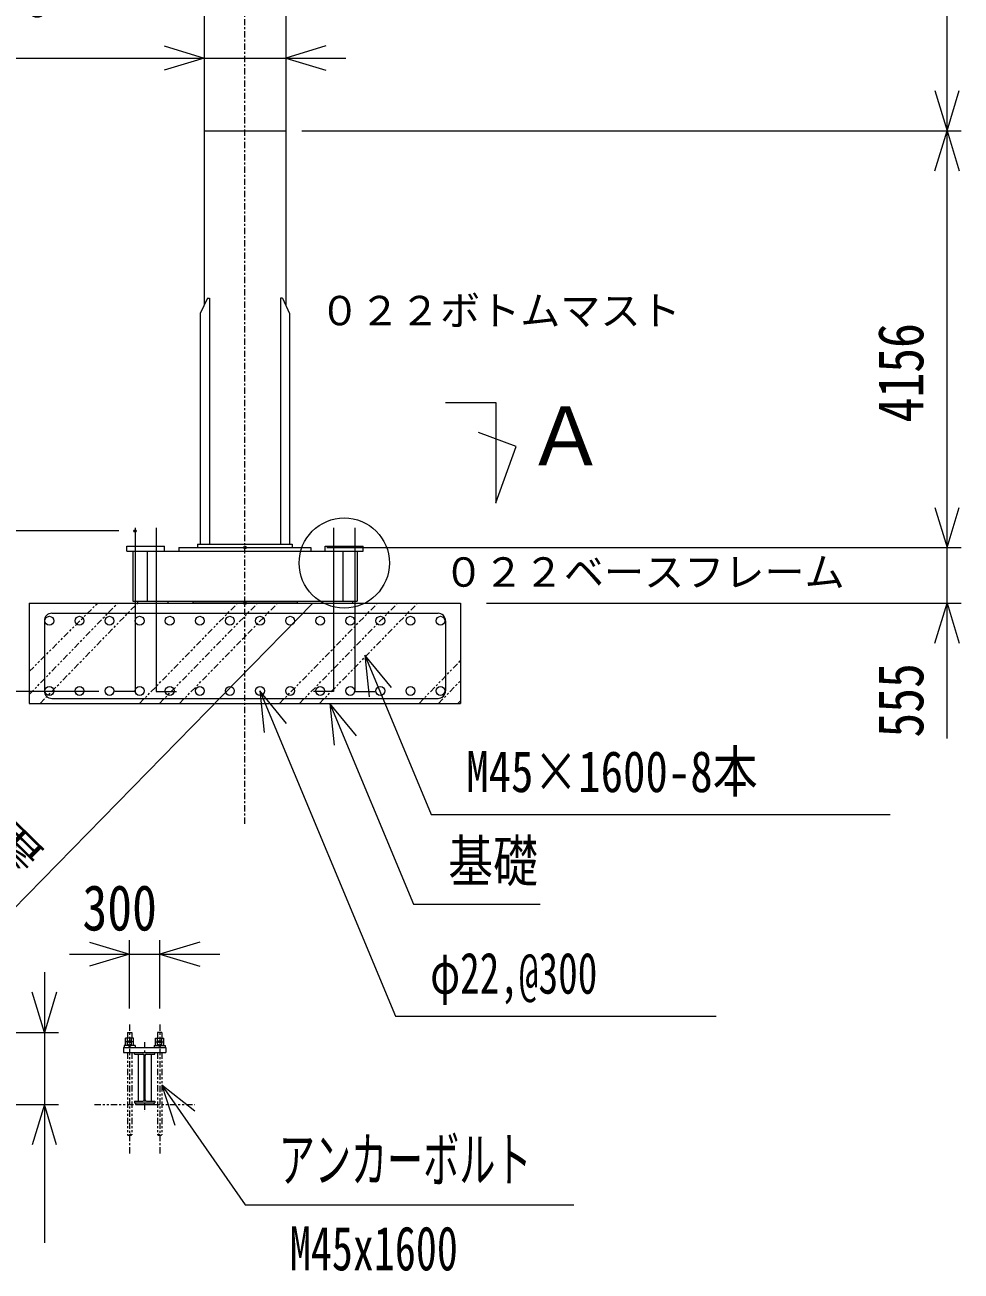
# Model space of a CAD drawing. Units: millimetres, scale not verified. Extents: x -205 to 103, y -154 to 143.
# Drawn here: x -63.4 to -16.7, y -104.1 to -42 of the extents above; entities that cross this region are included whole.
import ezdxf
from ezdxf.enums import TextEntityAlignment as Align

# ---------------------------------------------------------------- set-up
doc = ezdxf.new("R2010")
doc.units = ezdxf.units.MM
doc.header["$LTSCALE"] = 0.25
doc.header["$PDMODE"] = 32
doc.header["$PDSIZE"] = 0.125
doc.linetypes.add('USER2', pattern=[2, 1.25, -0.25, 0.25, -0.25])
doc.linetypes.add('USER3', pattern=[2.5, 1.25, -0.25, 0.25, -0.25, 0.25, -0.25])
doc.layers.add('0-0_SABU0', color=3, linetype='Continuous', lineweight=18)
doc.styles.add('ＭＳ ゴシック', font='')
doc.styles.get('ＭＳ ゴシック').set_extended_font_data('MS Gothic')

# ---------------------------------------------------------------- blocks, each defined once
blk = doc.blocks.new('D0')
at = {"layer": '0-0_SABU0', "color": 7}
blk.add_line((35.1969, 104.8895), (57.5889, 104.8895), dxfattribs=at)
for points in [[(48.5249, 105.4895), (50.5249, 104.8895), (48.5249, 104.2895)], [(56.5889, 105.4895), (54.5889, 104.8895), (56.5889, 104.2895)]]:
    blk.add_lwpolyline(points, dxfattribs=at)
at = {"layer": '0-0_SABU0', "color": 7, "style": 'ＭＳ ゴシック', "width": 0.8}
blk.add_text('φ812.8', height=2.273, dxfattribs=at).set_placement((34.7469, 106.2531), align=Align.BOTTOM_LEFT)
blk = doc.blocks.new('M0')
at = {"layer": '0-0_SABU0', "color": 7}
for p, q in [((0, 0), (3.3105, -7.95)), ((3.3105, -7.95), (26.1885, -7.95))]:
    blk.add_line(p, q, dxfattribs=at)
blk.add_lwpolyline([(1.3227, -1.6157), (0, 0), (0.2149, -2.077)], dxfattribs=at)
at = {"layer": '0-0_SABU0', "color": 7, "style": 'ＭＳ ゴシック', "width": 0.8}
blk.add_text('M45×1600-8本', height=2.053, dxfattribs=at).set_placement((5.0485, -7.45), align=Align.BOTTOM_LEFT)
blk = doc.blocks.new('M1')
at = {"layer": '0-0_SABU0', "color": 7}
for p, q in [((0, 0), (4.1641, -10)), ((4.1641, -10), (10.4821, -10))]:
    blk.add_line(p, q, dxfattribs=at)
blk.add_lwpolyline([(1.3227, -1.6157), (0, 0), (0.2149, -2.077)], dxfattribs=at)
at = {"layer": '0-0_SABU0', "color": 7, "style": 'ＭＳ ゴシック', "width": 0.8}
blk.add_text('基礎', height=2.053, dxfattribs=at).set_placement((5.9021, -9.5), align=Align.BOTTOM_LEFT)
blk = doc.blocks.new('M2')
at = {"layer": '0-0_SABU0', "color": 7}
for p, q in [((0, 0), (6.75, -16.21)), ((6.75, -16.21), (22.738, -16.21))]:
    blk.add_line(p, q, dxfattribs=at)
blk.add_lwpolyline([(1.3227, -1.6157), (0, 0), (0.2149, -2.077)], dxfattribs=at)
at = {"layer": '0-0_SABU0', "color": 7, "style": 'ＭＳ ゴシック', "width": 0.7}
blk.add_text('φ22,@300', height=2.053, dxfattribs=at).set_placement((8.488, -15.71), align=Align.BOTTOM_LEFT)
blk = doc.blocks.new('M3')
at = {"layer": '0-0_SABU0', "color": 7}
for p, q in [((0, 0), (4.145, -5.9668)), ((4.145, -5.9668), (20.525, -5.9668))]:
    blk.add_line(p, q, dxfattribs=at)
blk.add_lwpolyline([(1.6338, -1.3002), (0, 0), (0.6483, -1.9849)], dxfattribs=at)
at = {"layer": '0-0_SABU0', "color": 7, "style": 'ＭＳ ゴシック', "width": 0.6}
blk.add_text('アンカーボルト', height=2.199, dxfattribs=at).set_placement((5.825, -5.4668), align=Align.BOTTOM_LEFT)
blk = doc.blocks.new('D3')
at = {"layer": '0-0_SABU0', "color": 7}
for p, q in [((32.5569, 90.6095), (32.5569, 77.7095)), ((46.2769, 81.3095), (31.8569, 81.3095)), ((41.0069, 77.7095), (31.8569, 77.7095))]:
    blk.add_line(p, q, dxfattribs=at)
blk.add_lwpolyline([(33.1569, 83.3095), (32.5569, 81.3095), (31.9569, 83.3095)], dxfattribs=at)
blk.add_circle((32.5569, 77.7095), 0.25, dxfattribs=at)
blk.add_circle((32.5569, 77.7095), 0.25, dxfattribs=at)
at = {"layer": '0-0_SABU0', "color": 7, "style": 'ＭＳ ゴシック', "width": 0.8}
blk.add_text('720', height=2.273, rotation=90, dxfattribs=at).set_placement((32.0569, 84.3595), align=Align.BOTTOM_LEFT)
blk = doc.blocks.new('D4')
at = {"layer": '0-0_SABU0', "color": 7}
for p, q in [((41.0069, 77.7095), (31.8569, 77.7095)), ((32.5569, 77.7095), (32.5569, 65.5429)), ((45.2769, 73.3095), (31.8569, 73.3095))]:
    blk.add_line(p, q, dxfattribs=at)
blk.add_lwpolyline([(33.1569, 71.3095), (32.5569, 73.3095), (31.9569, 71.3095)], dxfattribs=at)
blk.add_circle((32.5569, 77.7095), 0.25, dxfattribs=at)
blk.add_circle((32.5569, 77.7095), 0.25, dxfattribs=at)
at = {"layer": '0-0_SABU0', "color": 7, "style": 'ＭＳ ゴシック', "width": 0.8}
blk.add_text('880', height=2.273, rotation=90, dxfattribs=at).set_placement((31.7396, 65.5929), align=Align.BOTTOM_LEFT)
blk = doc.blocks.new('D7')
at = {"layer": '0-0_SABU0', "color": 7}
for p, q in [((42.5569, 59.3095), (42.5569, 45.8118)), ((28.9619, 56.3095), (43.2569, 56.3095)), ((28.9819, 52.7095), (43.2569, 52.7095))]:
    blk.add_line(p, q, dxfattribs=at)
for points in [[(43.1569, 58.3095), (42.5569, 56.3095), (41.9569, 58.3095)], [(43.1569, 50.7095), (42.5569, 52.7095), (41.9569, 50.7095)]]:
    blk.add_lwpolyline(points, dxfattribs=at)
at = {"layer": '0-0_SABU0', "color": 7, "style": 'ＭＳ ゴシック', "width": 0.8}
blk.add_text('720', height=2.273, rotation=90, dxfattribs=at).set_placement((41.7104, 45.8618), align=Align.BOTTOM_LEFT)
blk = doc.blocks.new('D8')
at = {"layer": '0-0_SABU0', "color": 7}
for p, q in [((46.8069, 57.5095), (46.8069, 60.9095)), ((48.3069, 57.5095), (48.3069, 60.9095)), ((43.8069, 60.2095), (51.3069, 60.2095))]:
    blk.add_line(p, q, dxfattribs=at)
for points in [[(44.8069, 60.8095), (46.8069, 60.2095), (44.8069, 59.6095)], [(50.3069, 60.8095), (48.3069, 60.2095), (50.3069, 59.6095)]]:
    blk.add_lwpolyline(points, dxfattribs=at)
at = {"layer": '0-0_SABU0', "color": 7, "style": 'ＭＳ ゴシック', "width": 0.8}
blk.add_text('300', height=2.273, dxfattribs=at).set_placement((44.4569, 60.7095), align=Align.BOTTOM_LEFT)
blk = doc.blocks.new('D10')
at = {"layer": '0-0_SABU0', "color": 7}
for p, q in [((87.5569, 70.9595), (87.5569, 83.4845)), ((56.645, 80.4845), (88.2569, 80.4845)), ((64.6069, 77.7095), (88.2569, 77.7095))]:
    blk.add_line(p, q, dxfattribs=at)
for points in [[(86.9569, 82.4845), (87.5569, 80.4845), (88.1569, 82.4845)], [(86.9569, 75.7095), (87.5569, 77.7095), (88.1569, 75.7095)]]:
    blk.add_lwpolyline(points, dxfattribs=at)
at = {"layer": '0-0_SABU0', "color": 7, "style": 'ＭＳ ゴシック', "width": 0.8}
blk.add_text('555', height=2.273, rotation=90, dxfattribs=at).set_placement((87.0569, 71.0095), align=Align.BOTTOM_LEFT)
blk = doc.blocks.new('D11')
at = {"layer": '0-0_SABU0', "color": 7}
for p, q in [((55.3889, 101.2645), (88.2569, 101.2645)), ((87.5569, 80.4845), (87.5569, 101.2645)), ((56.645, 80.4845), (88.2569, 80.4845))]:
    blk.add_line(p, q, dxfattribs=at)
for points in [[(86.9569, 99.2645), (87.5569, 101.2645), (88.1569, 99.2645)], [(86.9569, 82.4845), (87.5569, 80.4845), (88.1569, 82.4845)]]:
    blk.add_lwpolyline(points, dxfattribs=at)
at = {"layer": '0-0_SABU0', "color": 7, "style": 'ＭＳ ゴシック', "width": 0.8}
blk.add_text('4156', height=2.273, rotation=90, dxfattribs=at).set_placement((87.0569, 86.7245), align=Align.BOTTOM_LEFT)
blk = doc.blocks.new('D12')
at = {"layer": '0-0_SABU0', "color": 7}
for p, q in [((55.3889, 123.7645), (88.2569, 123.7645)), ((87.5569, 101.2645), (87.5569, 123.7645)), ((55.3889, 101.2645), (88.2569, 101.2645))]:
    blk.add_line(p, q, dxfattribs=at)
for points in [[(86.9569, 121.7645), (87.5569, 123.7645), (88.1569, 121.7645)], [(86.9569, 103.2645), (87.5569, 101.2645), (88.1569, 103.2645)]]:
    blk.add_lwpolyline(points, dxfattribs=at)
at = {"layer": '0-0_SABU0', "color": 7, "style": 'ＭＳ ゴシック', "width": 0.8}
blk.add_text('4500', height=2.273, rotation=90, dxfattribs=at).set_placement((87.0569, 108.3645), align=Align.BOTTOM_LEFT)

msp = doc.modelspace()

# ---------------------------------------------------------------- linework, layer by layer
at = {"layer": '0-0_SABU0', "linetype": 'USER2'}
for p, q in [((-52.4431, -81.7905), (-52.4431, 68.3895)), ((-58.1931, -91.7905), (-58.1931, -98.2905)), ((-56.6931, -91.7905), (-56.6931, -98.2905)), ((-57.4431, -92.6706), (-57.4431, -96.1496))]:
    msp.add_line(p, q, dxfattribs=at)
at = {"layer": '0-0_SABU0'}
for p, q in [((-54.4751, -24.7355), (-54.4751, -55.927)), ((-54.4751, -47.2355), (-50.4111, -47.2355)), ((-54.3181, -55.5905), (-54.6681, -56.3405)), ((-54.3181, -55.5905), (-54.2181, -55.5905)), ((-54.2181, -55.5905), (-54.2181, -67.8405)), ((-50.6681, -55.5905), (-50.6681, -67.8405)), ((-50.5681, -55.5905), (-50.6681, -55.5905)), ((-50.5681, -55.5905), (-50.2181, -56.3405)), ((-54.6681, -56.3405), (-54.6681, -67.8405)), ((-50.2181, -56.3405), (-50.2181, -67.8405)), ((-57.9231, -67.0405), (-57.9231, -75.1905)), ((-48.0236, -67.0405), (-48.0236, -75.1905)), ((-46.963, -67.0405), (-46.963, -75.1905)), ((-58.3386, -68.1955), (-58.3386, -67.9455)), ((-58.3386, -67.9455), (-56.447, -67.9455)), ((-58.3386, -68.1955), (-46.5476, -68.1955)), ((-58.0292, -68.1955), (-58.0292, -70.6955)), ((-58.0292, -68.1955), (-58.0292, -70.6955)), ((-58.0292, -68.1955), (-58.0292, -70.6955)), ((-57.3221, -68.1955), (-57.3221, -70.6955)), ((-56.447, -68.1955), (-56.447, -67.9455)), ((-55.7311, -68.0155), (-49.155, -68.0155)), ((-55.7311, -68.0155), (-55.7311, -68.1955)), ((-54.8001, -67.8405), (-54.8001, -68.0155)), ((-49.155, -68.0155), (-49.155, -68.1955)), ((-48.4391, -68.1955), (-48.4391, -67.9455)), ((-48.4391, -67.9455), (-46.5476, -67.9455)), ((-47.564, -68.1955), (-47.564, -70.6955)), ((-46.8569, -68.1955), (-46.8569, -70.6955)), ((-46.8569, -68.1955), (-46.8569, -70.6955)), ((-46.5476, -68.1955), (-46.5476, -67.9455)), ((-49.0676, -70.8031), (-66.1931, -88.2905)), ((-63.1931, -70.7905), (-63.1931, -75.7905)), ((-63.1931, -70.7905), (-41.6931, -70.7905)), ((-58.0292, -70.6955), (-46.8569, -70.6955)), ((-57.7994, -70.6955), (-57.7994, -70.7905)), ((-56.2791, -70.6955), (-56.2791, -70.7905)), ((-49.8431, -70.6955), (-49.8431, -70.7755)), ((-48.607, -70.6955), (-48.607, -70.7905)), ((-47.0867, -70.6955), (-47.0867, -70.7905)), ((-41.6931, -70.7905), (-41.6931, -75.7905)), ((-62.0681, -71.2905), (-42.8181, -71.2905)), ((-62.4431, -71.6655), (-62.4431, -75.1655)), ((-42.4431, -71.6655), (-42.4431, -75.1655)), ((-63.1931, -75.7905), (-41.6931, -75.7905)), ((-62.0681, -75.5405), (-42.8181, -75.5405)), ((-57.9231, -75.1905), (-58.9231, -75.1905)), ((-48.0236, -75.1905), (-49.0236, -75.1905)), ((-46.963, -75.1905), (-45.963, -75.1905)), ((-58.3951, -92.6555), (-58.3951, -92.4755)), ((-57.991, -92.4755), (-58.3951, -92.4755)), ((-58.3056, -92.1905), (-58.0806, -92.1905)), ((-58.3056, -92.1905), (-58.3056, -92.4755)), ((-58.2941, -92.6555), (-58.2941, -92.4755)), ((-58.092, -92.6555), (-58.092, -92.4755)), ((-58.0806, -92.1905), (-58.0806, -92.4755)), ((-57.991, -92.6555), (-57.991, -92.4755)), ((-56.8951, -92.6555), (-56.8951, -92.4755)), ((-56.8951, -92.4755), (-56.491, -92.4755)), ((-56.7941, -92.6555), (-56.7941, -92.4755)), ((-56.592, -92.6555), (-56.592, -92.4755)), ((-56.5806, -92.1905), (-56.5806, -92.4755)), ((-56.491, -92.6555), (-56.491, -92.4755)), ((-58.4931, -92.9455), (-58.4931, -93.1955)), ((-58.4931, -92.9455), (-56.3931, -92.9455)), ((-58.4681, -92.8355), (-58.4681, -92.9455)), ((-57.9181, -92.8355), (-58.4681, -92.8355)), ((-58.3951, -92.8355), (-58.3951, -92.6555)), ((-57.991, -92.6555), (-58.3951, -92.6555)), ((-58.2941, -92.8355), (-58.2941, -92.6555)), ((-58.092, -92.8355), (-58.092, -92.6555)), ((-57.991, -92.8355), (-57.991, -92.6555)), ((-57.9181, -92.8355), (-57.9181, -92.9455)), ((-56.9681, -92.8355), (-56.4181, -92.8355)), ((-56.9681, -92.8355), (-56.9681, -92.9455)), ((-56.8951, -92.8355), (-56.8951, -92.6555)), ((-56.8951, -92.6555), (-56.491, -92.6555)), ((-56.7941, -92.8355), (-56.7941, -92.6555)), ((-56.592, -92.8355), (-56.592, -92.6555)), ((-56.491, -92.8355), (-56.491, -92.6555)), ((-56.4181, -92.8355), (-56.4181, -92.9455)), ((-56.3931, -92.9455), (-56.3931, -93.1955)), ((-58.4931, -93.1955), (-56.3931, -93.1955)), ((-57.9431, -93.2755), (-57.9431, -93.1955)), ((-57.9431, -93.2755), (-57.5331, -93.2755)), ((-57.7681, -93.2755), (-57.7681, -95.6155)), ((-57.4681, -95.5505), (-57.4681, -93.3405)), ((-57.4181, -95.5505), (-57.4181, -93.3405)), ((-57.1181, -93.2755), (-57.1181, -95.6155)), ((-57.9431, -95.6155), (-57.9431, -95.6955)), ((-57.9431, -95.6155), (-57.5331, -95.6155)), ((-57.3531, -95.6155), (-56.9431, -95.6155)), ((-56.9431, -95.6155), (-56.9431, -95.6955)), ((-57.9431, -95.6955), (-56.9431, -95.6955)), ((-57.8931, -95.6955), (-57.8931, -95.7905)), ((-57.8931, -95.7905), (-56.9931, -95.7905)), ((-56.9931, -95.6955), (-56.9931, -95.7905))]:
    msp.add_line(p, q, dxfattribs=at)
at = {"layer": '0-0_SABU0', "linetype": 'USER3'}
for p, q in [((-63.1931, -75.3472), (-58.7936, -70.7905)), ((-63.1931, -74.193), (-59.7906, -70.7905)), ((-62.6524, -75.7905), (-57.7965, -70.7905)), ((-57.6948, -75.7905), (-52.8114, -70.7905)), ((-56.6978, -75.7905), (-51.8144, -70.7905)), ((-55.7007, -75.7905), (-50.8174, -70.7905)), ((-50.7156, -75.7905), (-45.8323, -70.7905)), ((-49.7186, -75.7905), (-44.8353, -70.7905)), ((-48.7216, -75.7905), (-43.8383, -70.7905)), ((-43.7629, -75.7905), (-41.6931, -73.648)), ((-42.7862, -75.7905), (-41.6931, -74.6494)), ((-41.8223, -75.7905), (-41.6931, -75.6537)), ((-58.3056, -93.1955), (-58.3056, -97.2906)), ((-58.0806, -93.1955), (-58.0806, -97.2906)), ((-56.8056, -93.1955), (-56.8056, -97.2905)), ((-56.5806, -93.1955), (-56.5806, -97.2906)), ((-59.9431, -95.7905), (-57.8931, -95.7905)), ((-56.9931, -95.7905), (-54.9431, -95.7905))]:
    msp.add_line(p, q, dxfattribs=at)
at = {"layer": '0-0_SABU0'}
for points in [[(-54.4751, -24.7355), (-50.4111, -24.7355), (-50.4111, -55.927)], [(-42.4431, -60.7905), (-39.9431, -60.7905), (-39.9431, -65.7989)], [(-39.9431, -65.7905), (-38.917, -62.9715), (-40.7964, -62.2874)], [(-56.8625, -67.0405), (-56.8625, -75.1905), (-55.8625, -75.1905)], [(-54.8001, -67.8405), (-50.0861, -67.8405), (-50.0861, -68.0155)], [(-55.0431, -70.6955), (-55.0431, -70.7755), (-49.8431, -70.7755)], [(-56.5806, -92.1905), (-56.8056, -92.1905), (-56.8056, -92.4755)], [(-57.3531, -93.2755), (-56.9431, -93.2755), (-56.9431, -93.1955)]]:
    msp.add_lwpolyline(points, dxfattribs=at)
for centre, radius in [((-47.4933, -68.7891), 2.25), ((-62.1931, -71.6655), 0.22), ((-60.6931, -71.6655), 0.22), ((-59.1931, -71.6655), 0.22), ((-57.6931, -71.6655), 0.22), ((-56.1931, -71.6655), 0.22), ((-54.6931, -71.6655), 0.22), ((-53.1931, -71.6655), 0.22), ((-51.6931, -71.6655), 0.22), ((-50.1931, -71.6655), 0.22), ((-48.6931, -71.6655), 0.22), ((-47.1931, -71.6655), 0.22), ((-45.6931, -71.6655), 0.22), ((-44.1931, -71.6655), 0.22), ((-42.6931, -71.6655), 0.22), ((-62.1931, -75.1655), 0.22), ((-60.6931, -75.1655), 0.22), ((-59.1931, -75.1655), 0.22), ((-57.6931, -75.1655), 0.22), ((-56.1931, -75.1655), 0.22), ((-54.6931, -75.1655), 0.22), ((-53.1931, -75.1655), 0.22), ((-51.6931, -75.1655), 0.22), ((-50.1931, -75.1655), 0.22), ((-48.6931, -75.1655), 0.22), ((-47.1931, -75.1655), 0.22), ((-45.6931, -75.1655), 0.22), ((-44.1931, -75.1655), 0.22), ((-42.6931, -75.1655), 0.22)]:
    msp.add_circle(centre, radius, dxfattribs=at)
for centre, radius, start, end in [((-62.0681, -71.6655), 0.375, 90, 180), ((-42.8181, -71.6655), 0.375, 0, 90), ((-62.0681, -75.1655), 0.375, 180, 270), ((-42.8181, -75.1655), 0.375, 270, 0), ((-57.5331, -93.3405), 0.065, 0, 90), ((-57.3531, -93.3405), 0.065, 90, 180), ((-57.5331, -95.5505), 0.065, 270, 0), ((-57.3531, -95.5505), 0.065, 180, 270), ((-58.2456, -97.2424), 0.0713, 222.57152, 317.48123), ((-58.1405, -97.3387), 0.0713, 42.57152, 137.48123), ((-58.1405, -97.2424), 0.0713, 222.51877, 317.42848), ((-56.7456, -97.3387), 0.0713, 42.51877, 137.42848), ((-56.7456, -97.2424), 0.0713, 222.57152, 317.48123), ((-56.6405, -97.2424), 0.0713, 222.51877, 317.42848)]:
    msp.add_arc(centre, radius, start, end, dxfattribs=at)
for p in [(-57.9231, -67.1905), (-52.4431, -68.0155), (-52.4431, -70.7905), (-58.1931, -92.6555), (-58.1931, -92.8355), (-56.6931, -92.6555), (-56.6931, -92.8355)]:
    msp.add_point(p, dxfattribs=at)

# ---------------------------------------------------------------- block references
for name, p in [('D12', (-105, -148.5)), ('D0', (-105, -148.5)), ('D11', (-105, -148.5)), ('D3', (-105, -148.5)), ('D10', (-105, -148.5)), ('D4', (-105, -148.5)), ('M0', (-46.463, -73.3755)), ('M2', (-51.6931, -75.1655)), ('M1', (-48.2119, -75.7905)), ('D8', (-105, -148.5)), ('D7', (-105, -148.5)), ('M3', (-56.5806, -94.8238))]:
    msp.add_blockref(name, p, dxfattribs=at)

# ---------------------------------------------------------------- texts
at = {"layer": '0-0_SABU0', "color": 7, "style": 'ＭＳ ゴシック'}
for s, height, p in [('０２２ボトムマスト', 1.466, (-48.7181, -57.3755)), ('Ａ', 2.933, (-38.4431, -64.7905)), ('０２２ベースフレーム', 1.466, (-42.5427, -70.41))]:
    msp.add_text(s, height=height, dxfattribs=at).set_placement(p, align=Align.BOTTOM_LEFT)
at = {"layer": '0-0_SABU0', "color": 7, "style": 'ＭＳ ゴシック', "width": 0.6}
msp.add_text('詳細', height=2.199, rotation=45.599, dxfattribs=at).set_placement((-64.5212, -85.8688), align=Align.BOTTOM_LEFT)
at = {"layer": '0-0_SABU0', "color": 7, "style": 'ＭＳ ゴシック', "width": 0.7}
msp.add_text('M45x1600', height=2.199, dxfattribs=at).set_placement((-50.206, -104.7121), align=Align.BOTTOM_LEFT)

doc.saveas('drawing.dxf')
